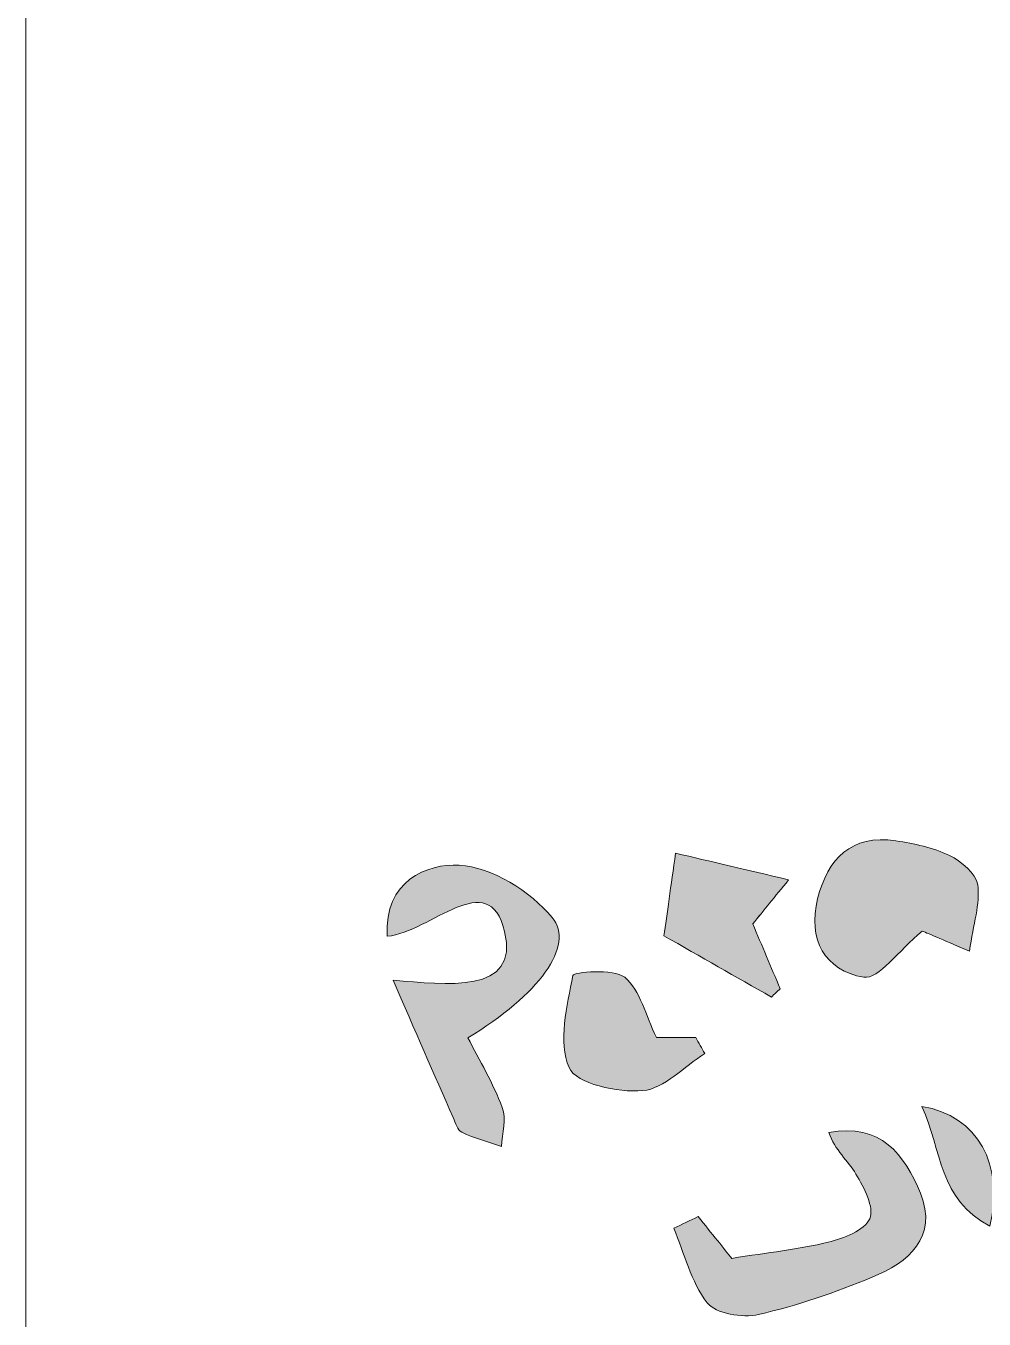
# Model space of a CAD drawing. Header units: inches. Extents: x 131 to 633, y -366 to -24.
# Drawn here: x 130.6 to 172, y -181.1 to -125.3 of the extents above; entities that cross this region are included whole.
import ezdxf

# ---------------------------------------------------------------- set-up
doc = ezdxf.new("R2010")
doc.units = ezdxf.units.IN
doc.header["$MEASUREMENT"] = 0
doc.layers.add('Layer 1', color=7, linetype='Continuous')

# ---------------------------------------------------------------- blocks, each defined once
blk = doc.blocks.new('block 3')
at = {"layer": 'Layer 1', "true_color": 0xffffff}
h = blk.add_hatch(color=7, dxfattribs=at)
h.dxf.hatch_style = 2
edge = h.paths.add_edge_path()
edge.add_spline(control_points=[(171.318, -165.199), (170.374, -164.795), (169.539, -164.438), (169.285, -164.329), (168.253, -165.183), (167.396, -166.421), (166.756, -166.318), (165.077, -166.046), (164.333, -164.678), (164.768, -162.936), (165.198, -161.214), (166.219, -160.145), (168.146, -160.436), (168.934, -160.554), (169.75, -160.724), (170.457, -161.068), (170.967, -161.316), (171.609, -161.851), (171.674, -162.329), (171.785, -163.146), (171.491, -164.019), (171.318, -165.199)], knot_values=[0, 0, 0, 0, 1, 1, 1, 2, 2, 2, 3, 3, 3, 4, 4, 4, 5, 5, 5, 6, 6, 6, 7, 7, 7, 7], degree=3, periodic=1)
h = blk.add_hatch(color=7, dxfattribs=at)
h.dxf.hatch_style = 2
edge = h.paths.add_edge_path()
edge.add_spline(control_points=[(158.641, -160.966), (160.152, -161.323), (161.665, -161.68), (163.517, -162.118), (162.914, -162.862), (162.444, -163.441), (161.974, -164.021), (162.366, -164.954), (162.758, -165.885), (163.151, -166.817), (163.027, -166.936), (162.903, -167.056), (162.779, -167.176), (161.254, -166.307), (159.728, -165.438), (158.138, -164.533), (158.266, -163.627), (158.441, -162.386), (158.641, -160.966)], knot_values=[0, 0, 0, 0, 1, 1, 1, 2, 2, 2, 3, 3, 3, 4, 4, 4, 5, 5, 5, 6, 6, 6, 6], degree=3, periodic=1)
h = blk.add_hatch(color=7, dxfattribs=at)
h.dxf.hatch_style = 2
edge = h.paths.add_edge_path()
edge.add_spline(control_points=[(146.206, -164.551), (146.047, -162.165), (147.934, -161.404), (149.305, -161.485), (150.711, -161.568), (152.379, -162.609), (153.319, -163.741), (154.324, -164.949), (152.733, -167.095), (149.682, -168.931), (150.18, -169.913), (150.769, -170.888), (151.165, -171.937), (151.349, -172.426), (151.157, -173.057), (151.135, -173.623), (150.56, -173.426), (149.967, -173.267), (149.419, -173.012), (149.236, -172.927), (149.147, -172.607), (149.048, -172.38), (148.223, -170.506), (147.407, -168.628), (146.457, -166.451), (148.696, -166.629), (151.931, -167.09), (151.265, -164.341), (150.576, -161.495), (148.071, -164.391), (146.206, -164.551)], knot_values=[0, 0, 0, 0, 1, 1, 1, 2, 2, 2, 3, 3, 3, 4, 4, 4, 5, 5, 5, 6, 6, 6, 7, 7, 7, 8, 8, 8, 9, 9, 9, 10, 10, 10, 10], degree=3, periodic=1)
h = blk.add_hatch(color=7, dxfattribs=at)
h.dxf.hatch_style = 2
edge = h.paths.add_edge_path()
edge.add_spline(control_points=[(157.812, -168.923), (158.285, -168.923), (158.897, -168.923), (159.51, -168.923), (159.64, -169.152), (159.769, -169.381), (159.899, -169.611), (159.009, -170.178), (158.153, -171.131), (157.221, -171.213), (156.148, -171.306), (154.357, -170.92), (154.046, -170.221), (153.554, -169.116), (153.966, -167.566), (154.207, -166.242), (154.232, -166.109), (155.972, -165.925), (156.446, -166.324), (157.117, -166.889), (157.35, -167.974), (157.812, -168.923)], knot_values=[0, 0, 0, 0, 1, 1, 1, 2, 2, 2, 3, 3, 3, 4, 4, 4, 5, 5, 5, 6, 6, 6, 7, 7, 7, 7], degree=3, periodic=1)
h = blk.add_hatch(color=7, dxfattribs=at)
h.dxf.hatch_style = 2
edge = h.paths.add_edge_path()
edge.add_spline(control_points=[(172.202, -177.062), (169.992, -175.937), (170.131, -173.786), (169.265, -171.895), (171.688, -172.29), (172.834, -174.416), (172.202, -177.062)], knot_values=[0, 0, 0, 0, 1, 1, 1, 2, 2, 2, 2], degree=3, periodic=1)
h = blk.add_hatch(color=7, dxfattribs=at)
h.dxf.hatch_style = 2
edge = h.paths.add_edge_path()
edge.add_spline(control_points=[(159.62, -176.651), (160.198, -177.371), (160.775, -178.091), (161.064, -178.452), (162.641, -178.199), (163.955, -178.065), (165.225, -177.753), (165.893, -177.589), (166.796, -177.25), (167.02, -176.739), (167.227, -176.266), (166.768, -175.402), (166.423, -174.815), (166.082, -174.235), (165.516, -173.787), (165.256, -173.027), (167.471, -172.582), (168.535, -173.987), (169.201, -175.635), (169.975, -177.548), (168.686, -178.621), (167.122, -179.266), (165.532, -179.921), (163.889, -180.494), (162.217, -180.873), (161.526, -181.03), (160.374, -180.842), (160.005, -180.366), (159.305, -179.464), (159.019, -178.241), (158.561, -177.152), (158.914, -176.985), (159.267, -176.818), (159.62, -176.651)], knot_values=[0, 0, 0, 0, 1, 1, 1, 2, 2, 2, 3, 3, 3, 4, 4, 4, 5, 5, 5, 6, 6, 6, 7, 7, 7, 8, 8, 8, 9, 9, 9, 10, 10, 10, 11, 11, 11, 11], degree=3, periodic=1)
at = {"layer": 'Layer 1', "lineweight": 0}
for points, knots in [([(130.614, -23.801), (298.166, -23.801), (465.718, -23.801), (633.325, -23.801), (633.325, -137.677), (633.325, -251.57), (633.325, -365.544), (465.792, -365.544), (298.203, -365.544), (130.614, -365.544), (130.614, -251.68), (130.614, -137.75), (130.614, -23.801)], [0, 0, 0, 0, 1, 1, 1, 2, 2, 2, 3, 3, 3, 4, 4, 4, 4]), ([(171.318, -165.199), (171.491, -164.019), (171.785, -163.146), (171.674, -162.329), (171.609, -161.851), (170.967, -161.316), (170.457, -161.068), (169.75, -160.724), (168.934, -160.554), (168.146, -160.436), (166.219, -160.145), (165.198, -161.214), (164.768, -162.936), (164.333, -164.678), (165.077, -166.046), (166.756, -166.318), (167.396, -166.421), (168.253, -165.183), (169.285, -164.329), (169.539, -164.438), (170.374, -164.795), (171.318, -165.199)], [0, 0, 0, 0, 1, 1, 1, 2, 2, 2, 3, 3, 3, 4, 4, 4, 5, 5, 5, 6, 6, 6, 7, 7, 7, 7]), ([(171.318, -165.199), (170.374, -164.795), (169.539, -164.438), (169.285, -164.329), (168.253, -165.183), (167.396, -166.421), (166.756, -166.318), (165.077, -166.046), (164.333, -164.678), (164.768, -162.936), (165.198, -161.214), (166.219, -160.145), (168.146, -160.436), (168.934, -160.554), (169.75, -160.724), (170.457, -161.068), (170.967, -161.316), (171.609, -161.851), (171.674, -162.329), (171.785, -163.146), (171.491, -164.019), (171.318, -165.199)], [0, 0, 0, 0, 1, 1, 1, 2, 2, 2, 3, 3, 3, 4, 4, 4, 5, 5, 5, 6, 6, 6, 7, 7, 7, 7]), ([(158.641, -160.966), (158.441, -162.386), (158.266, -163.627), (158.138, -164.533), (159.728, -165.438), (161.254, -166.307), (162.779, -167.176), (162.903, -167.056), (163.027, -166.936), (163.151, -166.817), (162.758, -165.885), (162.366, -164.954), (161.975, -164.019), (162.444, -163.441), (162.914, -162.862), (163.517, -162.118), (161.665, -161.68), (160.152, -161.323), (158.641, -160.966)], [0, 0, 0, 0, 1, 1, 1, 2, 2, 2, 3, 3, 3, 4, 4, 4, 5, 5, 5, 6, 6, 6, 6]), ([(158.641, -160.966), (160.152, -161.323), (161.665, -161.68), (163.517, -162.118), (162.914, -162.862), (162.444, -163.441), (161.974, -164.021), (162.366, -164.954), (162.758, -165.885), (163.151, -166.817), (163.027, -166.936), (162.903, -167.056), (162.779, -167.176), (161.254, -166.307), (159.728, -165.438), (158.138, -164.533), (158.266, -163.627), (158.441, -162.386), (158.641, -160.966)], [0, 0, 0, 0, 1, 1, 1, 2, 2, 2, 3, 3, 3, 4, 4, 4, 5, 5, 5, 6, 6, 6, 6]), ([(146.206, -164.551), (148.071, -164.391), (150.576, -161.495), (151.265, -164.341), (151.931, -167.09), (148.696, -166.629), (146.457, -166.451), (147.407, -168.628), (148.223, -170.506), (149.048, -172.38), (149.147, -172.607), (149.236, -172.927), (149.419, -173.012), (149.967, -173.267), (150.56, -173.426), (151.135, -173.623), (151.157, -173.057), (151.349, -172.426), (151.165, -171.937), (150.769, -170.888), (150.18, -169.913), (149.682, -168.931), (152.733, -167.095), (154.324, -164.949), (153.319, -163.741), (152.379, -162.609), (150.711, -161.568), (149.305, -161.485), (147.934, -161.404), (146.047, -162.165), (146.206, -164.551)], [0, 0, 0, 0, 1, 1, 1, 2, 2, 2, 3, 3, 3, 4, 4, 4, 5, 5, 5, 6, 6, 6, 7, 7, 7, 8, 8, 8, 9, 9, 9, 10, 10, 10, 10]), ([(146.206, -164.551), (146.047, -162.165), (147.934, -161.404), (149.305, -161.485), (150.711, -161.568), (152.379, -162.609), (153.319, -163.741), (154.324, -164.949), (152.733, -167.095), (149.682, -168.931), (150.18, -169.913), (150.769, -170.888), (151.165, -171.937), (151.349, -172.426), (151.157, -173.057), (151.135, -173.623), (150.56, -173.426), (149.967, -173.267), (149.419, -173.012), (149.236, -172.927), (149.147, -172.607), (149.048, -172.38), (148.223, -170.506), (147.407, -168.628), (146.457, -166.451), (148.696, -166.629), (151.931, -167.09), (151.265, -164.341), (150.576, -161.495), (148.071, -164.391), (146.206, -164.551)], [0, 0, 0, 0, 1, 1, 1, 2, 2, 2, 3, 3, 3, 4, 4, 4, 5, 5, 5, 6, 6, 6, 7, 7, 7, 8, 8, 8, 9, 9, 9, 10, 10, 10, 10]), ([(157.812, -168.923), (157.35, -167.974), (157.117, -166.889), (156.446, -166.324), (155.972, -165.925), (154.232, -166.109), (154.207, -166.242), (153.966, -167.566), (153.554, -169.116), (154.046, -170.221), (154.357, -170.92), (156.148, -171.306), (157.221, -171.213), (158.153, -171.131), (159.009, -170.178), (159.899, -169.611), (159.769, -169.381), (159.64, -169.152), (159.51, -168.923), (158.897, -168.923), (158.285, -168.923), (157.812, -168.923)], [0, 0, 0, 0, 1, 1, 1, 2, 2, 2, 3, 3, 3, 4, 4, 4, 5, 5, 5, 6, 6, 6, 7, 7, 7, 7]), ([(157.812, -168.923), (158.285, -168.923), (158.897, -168.923), (159.51, -168.923), (159.64, -169.152), (159.769, -169.381), (159.899, -169.611), (159.009, -170.178), (158.153, -171.131), (157.221, -171.213), (156.148, -171.306), (154.357, -170.92), (154.046, -170.221), (153.554, -169.116), (153.966, -167.566), (154.207, -166.242), (154.232, -166.109), (155.972, -165.925), (156.446, -166.324), (157.117, -166.889), (157.35, -167.974), (157.812, -168.923)], [0, 0, 0, 0, 1, 1, 1, 2, 2, 2, 3, 3, 3, 4, 4, 4, 5, 5, 5, 6, 6, 6, 7, 7, 7, 7]), ([(172.202, -177.062), (172.834, -174.416), (171.688, -172.29), (169.265, -171.895), (170.131, -173.786), (169.992, -175.937), (172.202, -177.062)], [0, 0, 0, 0, 1, 1, 1, 2, 2, 2, 2]), ([(172.202, -177.062), (169.992, -175.937), (170.131, -173.786), (169.265, -171.895), (171.688, -172.29), (172.834, -174.416), (172.202, -177.062)], [0, 0, 0, 0, 1, 1, 1, 2, 2, 2, 2]), ([(159.62, -176.651), (159.267, -176.818), (158.914, -176.985), (158.561, -177.152), (159.019, -178.241), (159.305, -179.464), (160.005, -180.366), (160.374, -180.842), (161.526, -181.03), (162.217, -180.873), (163.889, -180.494), (165.532, -179.921), (167.122, -179.266), (168.686, -178.621), (169.975, -177.548), (169.201, -175.635), (168.535, -173.987), (167.471, -172.582), (165.256, -173.027), (165.516, -173.787), (166.082, -174.235), (166.423, -174.815), (166.768, -175.402), (167.227, -176.266), (167.02, -176.739), (166.796, -177.25), (165.893, -177.589), (165.225, -177.753), (163.955, -178.065), (162.641, -178.199), (161.064, -178.452), (160.775, -178.091), (160.198, -177.371), (159.62, -176.651)], [0, 0, 0, 0, 1, 1, 1, 2, 2, 2, 3, 3, 3, 4, 4, 4, 5, 5, 5, 6, 6, 6, 7, 7, 7, 8, 8, 8, 9, 9, 9, 10, 10, 10, 11, 11, 11, 11]), ([(159.62, -176.651), (160.198, -177.371), (160.775, -178.091), (161.064, -178.452), (162.641, -178.199), (163.955, -178.065), (165.225, -177.753), (165.893, -177.589), (166.796, -177.25), (167.02, -176.739), (167.227, -176.266), (166.768, -175.402), (166.423, -174.815), (166.082, -174.235), (165.516, -173.787), (165.256, -173.027), (167.471, -172.582), (168.535, -173.987), (169.201, -175.635), (169.975, -177.548), (168.686, -178.621), (167.122, -179.266), (165.532, -179.921), (163.889, -180.494), (162.217, -180.873), (161.526, -181.03), (160.374, -180.842), (160.005, -180.366), (159.305, -179.464), (159.019, -178.241), (158.561, -177.152), (158.914, -176.985), (159.267, -176.818), (159.62, -176.651)], [0, 0, 0, 0, 1, 1, 1, 2, 2, 2, 3, 3, 3, 4, 4, 4, 5, 5, 5, 6, 6, 6, 7, 7, 7, 8, 8, 8, 9, 9, 9, 10, 10, 10, 11, 11, 11, 11])]:
    blk.add_open_spline(points, degree=3, knots=knots, dxfattribs=at)
blk = doc.blocks.new('block 2')
at = {"layer": 'Layer 1'}
blk.add_blockref('block 3', (0, 0), dxfattribs=at)

msp = doc.modelspace()

# ---------------------------------------------------------------- block references
at = {"layer": 'Layer 1'}
msp.add_blockref('block 2', (0, 0), dxfattribs=at)

doc.saveas('drawing.dxf')
